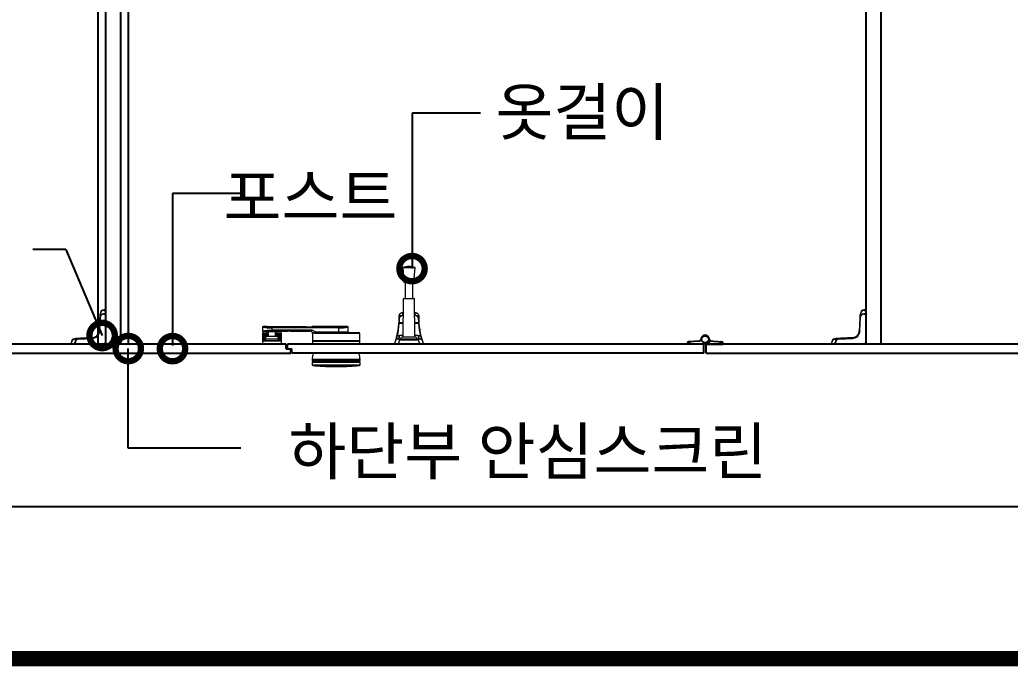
# Model space of a CAD drawing. Extents: x -255 to 8105, y -176 to 5714.
# Drawn here: x 3160 to 3811, y 2764 to 3189 of the extents above; entities that cross this region are included whole.
import ezdxf
from ezdxf.enums import TextEntityAlignment as Align

# ---------------------------------------------------------------- set-up
doc = ezdxf.new("R2010")
doc.units = 0
doc.header["$LTSCALE"] = 30
doc.layers.get('0').update_dxf_attribs({"linetype": 'CONTINUOUS'})
for name, color, linetype in [('0_toilet', 6, 'CONTINUOUS'), ('경첩', 4, 'CONTINUOUS'), ('문자', 3, 'CONTINUOUS'), ('부자재', 4, 'CONTINUOUS'), ('옷걸이', 4, 'CONTINUOUS'), ('잠금쇠(회전형)', 4, 'CONTINUOUS'), ('치수', 1, 'CONTINUOUS'), ('해치', 8, 'CONTINUOUS')]:
    doc.layers.add(name, color=color, linetype=linetype)
doc.styles.add('돋움', font='malgun.ttf')

# ---------------------------------------------------------------- blocks, each defined once
blk = doc.blocks.new('_DOTSMALL')
at = {"color": 0, "linetype": 'ByBlock', "const_width": 0.5}
blk.add_lwpolyline([(-0.0625, 0, 1), (0.0625, 0, 1)], format="xyb", close=True, dxfattribs=at)
blk = doc.blocks.new('A$C63EC304E')
at = {"layer": '치수', "color": 1, "xscale": 2.5, "yscale": 2.5, "zscale": 2.5, "rotation": 234.3098741996962}
blk.add_blockref('_DOTSMALL', (0.312, 0.312), dxfattribs=at)
blk = doc.blocks.new('A$C2BC9653E')
at = {"layer": '치수', "xscale": 0.3333333333333333, "yscale": 0.3333333333333333, "zscale": 0.3333333333333333}
blk.add_blockref('A$C63EC304E', (0, 0), dxfattribs=at)
blk = doc.blocks.new('A$C7FC71301')
at = {"layer": '치수', "rotation": 180}
blk.add_blockref('A$C2BC9653E', (0.208, 0.208), dxfattribs=at)
blk = doc.blocks.new('A$C4A20372B')
at = {"layer": '치수'}
blk.add_blockref('A$C7FC71301', (0, 0), dxfattribs=at)
blk = doc.blocks.new('A$C566469F5')
at = {"layer": '치수'}
blk.add_blockref('A$C4A20372B', (0, 0), dxfattribs=at)
blk = doc.blocks.new('A$C7E317CD4')
at = {"layer": '해치', "xscale": 2, "yscale": 2, "zscale": 2}
blk.add_blockref('A$C566469F5', (0, 0), dxfattribs=at)
blk = doc.blocks.new('A$C601D7F27')
at = {"layer": '치수'}
blk.add_blockref('A$C7E317CD4', (0, 0), dxfattribs=at)
blk = doc.blocks.new('A$C38802C08')
at = {"layer": '치수'}
blk.add_blockref('A$C601D7F27', (0, 0), dxfattribs=at)
blk = doc.blocks.new('UNI-02', base_point=(17634, 7239))
at = {"color": 2}
for p, q in [((20845.37, 10839.82), (20845.37, 10214.82)), ((20865.37, 10839.82), (20865.37, 10214.82))]:
    blk.add_line(p, q, dxfattribs=at)
at = {"color": 8}
blk.add_line((20119.29, 10108.01), (22081.88, 10108.01), dxfattribs=at)
at = {"color": 8, "const_width": 10}
blk.add_lwpolyline([(17682.57, 10008.01), (23467.12, 10008.01)], dxfattribs=at)
at = {"layer": '0_toilet'}
for p, q in [((20850.37, 10939.82), (20850.37, 10214.82)), ((20860.37, 10939.82), (20860.37, 10214.82)), ((21350.32, 10939.82), (21350.32, 10214.82)), ((21360.42, 10214.81), (21360.42, 10939.81)), ((20969.29, 10214.82), (20745.37, 10214.82)), ((20969.29, 10211.82), (20969.29, 10214.82)), ((20969.29, 10211.82), (20973.04, 10211.82)), ((21243.87, 10214.82), (20970.04, 10214.82)), ((20970.04, 10211.82), (20970.04, 10214.82)), ((20972.29, 10208.82), (20972.29, 10211.82)), ((20973.04, 10208.82), (20973.04, 10211.82)), ((21243.87, 10208.82), (21243.87, 10214.82)), ((21474.34, 10214.82), (21245.37, 10214.82)), ((21245.37, 10208.82), (21245.37, 10214.82)), ((20745.37, 10208.82), (20972.29, 10208.82)), ((21243.87, 10208.82), (20973.04, 10208.82)), ((21245.37, 10208.82), (21477.34, 10208.82))]:
    blk.add_line(p, q, dxfattribs=at)
at = {"layer": '경첩', "color": 4, "linetype": 'Continuous', "lineweight": 15}
for p, q in [((20846.76, 10232.58), (20846.34, 10223.6)), ((20846.58, 10233.99), (20846.45, 10231.28)), ((20846.45, 10231.28), (20846.69, 10231.05)), ((20846.58, 10233.99), (20846.82, 10233.75)), ((20846.59, 10223.59), (20847.01, 10232.57)), ((20846.69, 10234.58), (20846.85, 10234.42)), ((20846.88, 10235.08), (20846.76, 10232.58)), ((20847.06, 10233.62), (20847.13, 10235.07)), ((20849.11, 10234.82), (20849.11, 10234.57)), ((20850.37, 10234.82), (20849.11, 10234.82)), ((20849.11, 10234.57), (20850.37, 10234.57)), ((20849.12, 10234.82), (20849.12, 10234.92)), ((20849.12, 10234.92), (20850.37, 10234.92)), ((20849.23, 10237.07), (20849.23, 10237.32)), ((20850.37, 10237.32), (20849.23, 10237.32)), ((20849.23, 10237.07), (20850.37, 10237.07)), ((20850.37, 10237.07), (20850.37, 10237.32)), ((20850.37, 10234.92), (20850.37, 10237.07)), ((20850.37, 10234.57), (20850.37, 10234.82)), ((20850.37, 10234.57), (20850.37, 10216.32)), ((21346.71, 10232.58), (21346.29, 10223.6)), ((21346.53, 10233.99), (21346.4, 10231.28)), ((21346.4, 10231.28), (21346.64, 10231.05)), ((21346.53, 10233.99), (21346.77, 10233.75)), ((21346.54, 10223.59), (21346.96, 10232.57)), ((21346.64, 10234.58), (21346.8, 10234.42)), ((21346.83, 10235.08), (21346.71, 10232.58)), ((21347.01, 10233.62), (21347.08, 10235.07)), ((21349.06, 10234.82), (21349.06, 10234.57)), ((21350.32, 10234.82), (21349.06, 10234.82)), ((21349.06, 10234.57), (21350.32, 10234.57)), ((21349.07, 10234.82), (21349.07, 10234.92)), ((21349.07, 10234.92), (21350.32, 10234.92)), ((21349.18, 10237.07), (21349.18, 10237.32)), ((21350.32, 10237.32), (21349.18, 10237.32)), ((21349.18, 10237.07), (21350.32, 10237.07)), ((21350.32, 10237.07), (21350.32, 10237.32)), ((21350.32, 10234.92), (21350.32, 10237.07)), ((21350.32, 10234.57), (21350.32, 10234.82)), ((21350.32, 10234.57), (21350.32, 10216.32)), ((20846.14, 10224.7), (20846.13, 10224.36)), ((20846.15, 10224.8), (20846.14, 10224.7)), ((20846.14, 10224.7), (20846.38, 10224.46)), ((20846.19, 10225.72), (20846.15, 10224.8)), ((20846.15, 10224.8), (20846.39, 10224.56)), ((20846.19, 10225.72), (20846.43, 10225.48)), ((20846.22, 10226.38), (20846.2, 10225.96)), ((20846.2, 10225.96), (20846.44, 10225.72)), ((20846.36, 10229.26), (20846.22, 10226.39)), ((20846.22, 10226.39), (20846.46, 10226.15)), ((20846.22, 10226.38), (20846.46, 10226.14)), ((20846.36, 10229.26), (20846.6, 10229.02)), ((20846.41, 10230.27), (20846.37, 10229.6)), ((20846.37, 10229.6), (20846.61, 10229.36)), ((20846.41, 10230.27), (20846.64, 10230.03)), ((20846.42, 10230.61), (20846.66, 10230.37)), ((21346.09, 10224.7), (21346.08, 10224.36)), ((21346.1, 10224.8), (21346.09, 10224.7)), ((21346.09, 10224.7), (21346.33, 10224.46)), ((21346.14, 10225.72), (21346.1, 10224.8)), ((21346.1, 10224.8), (21346.34, 10224.56)), ((21346.14, 10225.72), (21346.38, 10225.48)), ((21346.17, 10226.38), (21346.15, 10225.96)), ((21346.15, 10225.96), (21346.39, 10225.72)), ((21346.31, 10229.26), (21346.17, 10226.39)), ((21346.17, 10226.39), (21346.41, 10226.15)), ((21346.17, 10226.38), (21346.41, 10226.14)), ((21346.31, 10229.26), (21346.55, 10229.02)), ((21346.36, 10230.27), (21346.32, 10229.6)), ((21346.32, 10229.6), (21346.56, 10229.36)), ((21346.36, 10230.27), (21346.59, 10230.03)), ((21346.37, 10230.61), (21346.61, 10230.37)), ((20832.61, 10218.42), (20830.11, 10218.3)), ((20830.12, 10218.05), (20831.57, 10218.12)), ((20830.6, 10218.5), (20830.69, 10218.58)), ((20830.6, 10218.5), (20830.76, 10218.34)), ((20833.9, 10218.73), (20830.69, 10218.58)), ((20841.58, 10218.85), (20832.61, 10218.42)), ((20832.62, 10218.17), (20841.59, 10218.6)), ((20833.9, 10218.73), (20834.14, 10218.49)), ((20834.58, 10218.77), (20834.82, 10218.53)), ((20834.91, 10218.78), (20835.15, 10218.54)), ((20838.29, 10218.94), (20835.59, 10218.81)), ((20835.59, 10218.81), (20835.83, 10218.57)), ((20838.29, 10218.94), (20838.53, 10218.7)), ((20838.97, 10218.97), (20839.21, 10218.73)), ((20839.3, 10218.99), (20839.54, 10218.75)), ((20841.33, 10219.08), (20839.98, 10219.02)), ((20839.98, 10219.02), (20840.22, 10218.78)), ((20841.57, 10219.09), (20841.33, 10219.08)), ((20841.33, 10219.08), (20841.57, 10218.84)), ((20842.58, 10219.25), (20842.78, 10219.05)), ((20843.11, 10219.43), (20843.3, 10219.24)), ((20843.35, 10219.53), (20843.54, 10219.35)), ((20843.81, 10219.78), (20844, 10219.6)), ((20844.03, 10219.92), (20844.21, 10219.74)), ((20845.12, 10220.95), (20845.3, 10220.77)), ((20845.27, 10221.16), (20845.45, 10220.98)), ((20845.53, 10221.6), (20845.72, 10221.41)), ((20845.65, 10221.83), (20845.84, 10221.64)), ((20845.82, 10222.23), (20846.01, 10222.04)), ((20845.97, 10222.76), (20846.18, 10222.55)), ((20846.17, 10222.55), (20845.97, 10222.75)), ((20846.04, 10223.13), (20846.26, 10222.91)), ((20846.07, 10223.35), (20846.3, 10223.13)), ((20846.12, 10224.26), (20846.09, 10223.62)), ((20846.13, 10224.36), (20846.12, 10224.26)), ((20846.12, 10224.26), (20846.36, 10224.02)), ((20846.13, 10224.36), (20846.37, 10224.12)), ((21332.56, 10218.42), (21330.06, 10218.3)), ((21330.07, 10218.05), (21331.52, 10218.12)), ((21330.55, 10218.5), (21330.64, 10218.58)), ((21330.55, 10218.5), (21330.71, 10218.34)), ((21333.85, 10218.73), (21330.64, 10218.58)), ((21341.53, 10218.85), (21332.56, 10218.42)), ((21332.57, 10218.17), (21341.54, 10218.6)), ((21333.85, 10218.73), (21334.09, 10218.49)), ((21334.53, 10218.77), (21334.77, 10218.53)), ((21334.86, 10218.78), (21335.1, 10218.54)), ((21338.24, 10218.94), (21335.54, 10218.81)), ((21335.54, 10218.81), (21335.78, 10218.57)), ((21338.24, 10218.94), (21338.48, 10218.7)), ((21338.92, 10218.97), (21339.16, 10218.73)), ((21339.25, 10218.99), (21339.49, 10218.75)), ((21341.28, 10219.08), (21339.93, 10219.02)), ((21339.93, 10219.02), (21340.17, 10218.78)), ((21341.52, 10219.09), (21341.28, 10219.08)), ((21341.28, 10219.08), (21341.52, 10218.84)), ((21342.53, 10219.25), (21342.73, 10219.05)), ((21343.06, 10219.43), (21343.25, 10219.24)), ((21343.3, 10219.53), (21343.49, 10219.35)), ((21343.76, 10219.78), (21343.95, 10219.6)), ((21343.98, 10219.92), (21344.16, 10219.74)), ((21345.07, 10220.95), (21345.25, 10220.77)), ((21345.22, 10221.16), (21345.4, 10220.98)), ((21345.48, 10221.6), (21345.67, 10221.41)), ((21345.6, 10221.83), (21345.79, 10221.64)), ((21345.77, 10222.23), (21345.96, 10222.04)), ((21345.92, 10222.76), (21346.13, 10222.55)), ((21346.12, 10222.55), (21345.92, 10222.75)), ((21345.99, 10223.13), (21346.21, 10222.91)), ((21346.02, 10223.35), (21346.25, 10223.13)), ((21346.07, 10224.26), (21346.04, 10223.62)), ((21346.08, 10224.36), (21346.07, 10224.26)), ((21346.07, 10224.26), (21346.31, 10224.02)), ((21346.08, 10224.36), (21346.32, 10224.12)), ((20828.12, 10215.96), (20827.87, 10215.96)), ((20827.87, 10215.96), (20827.87, 10214.82)), ((20827.87, 10214.82), (20828.12, 10214.82)), ((20828.12, 10214.82), (20828.12, 10215.96)), ((20828.12, 10214.82), (20830.27, 10214.82)), ((20830.27, 10214.82), (20830.27, 10216.07)), ((20830.27, 10216.07), (20830.37, 10216.07)), ((20830.37, 10216.07), (20830.62, 10216.07)), ((20830.37, 10216.07), (20830.37, 10214.82)), ((20830.37, 10214.82), (20830.62, 10214.82)), ((20830.62, 10214.82), (20830.62, 10216.07)), ((20848.87, 10214.82), (20830.62, 10214.82)), ((21328.07, 10215.96), (21327.82, 10215.96)), ((21327.82, 10215.96), (21327.82, 10214.82)), ((21327.82, 10214.82), (21328.07, 10214.82)), ((21328.07, 10214.82), (21328.07, 10215.96)), ((21328.07, 10214.82), (21330.22, 10214.82)), ((21330.22, 10214.82), (21330.22, 10216.07)), ((21330.22, 10216.07), (21330.32, 10216.07)), ((21330.32, 10216.07), (21330.57, 10216.07)), ((21330.32, 10216.07), (21330.32, 10214.82)), ((21330.32, 10214.82), (21330.57, 10214.82)), ((21330.57, 10214.82), (21330.57, 10216.07)), ((21348.82, 10214.82), (21330.57, 10214.82))]:
    blk.add_line(p, q, dxfattribs=at)
at = {"layer": '경첩', "color": 4, "linetype": 'Continuous', "lineweight": 15, "flags": 128}
for points in [[(20846.45, 10231.28), (20846.45, 10231.15), (20846.44, 10231.03), (20846.44, 10230.91), (20846.43, 10230.81), (20846.43, 10230.72), (20846.42, 10230.66), (20846.42, 10230.62), (20846.42, 10230.61)], [(20846.6, 10234.5), (20846.6, 10234.39), (20846.59, 10234.27), (20846.59, 10234.13), (20846.58, 10233.99)], [(20846.6, 10234.5), (20846.62, 10234.52), (20846.64, 10234.53), (20846.66, 10234.55), (20846.67, 10234.56), (20846.68, 10234.57), (20846.68, 10234.58), (20846.69, 10234.58), (20846.69, 10234.58)], [(20846.76, 10232.58), (20846.77, 10232.58), (20846.78, 10232.58), (20846.81, 10232.58), (20846.84, 10232.57), (20846.87, 10232.57), (20846.92, 10232.57), (20846.96, 10232.57), (20847.01, 10232.57)], [(20847.13, 10235.07), (20847.08, 10235.07), (20847.04, 10235.07), (20846.99, 10235.07), (20846.95, 10235.07), (20846.92, 10235.08), (20846.9, 10235.08), (20846.89, 10235.08), (20846.88, 10235.08)], [(21346.4, 10231.28), (21346.4, 10231.15), (21346.39, 10231.03), (21346.39, 10230.91), (21346.38, 10230.81), (21346.38, 10230.72), (21346.37, 10230.66), (21346.37, 10230.62), (21346.37, 10230.61)], [(21346.55, 10234.5), (21346.55, 10234.39), (21346.54, 10234.27), (21346.54, 10234.13), (21346.53, 10233.99)], [(21346.55, 10234.5), (21346.57, 10234.52), (21346.59, 10234.53), (21346.61, 10234.55), (21346.62, 10234.56), (21346.63, 10234.57), (21346.63, 10234.58), (21346.64, 10234.58), (21346.64, 10234.58)], [(21346.71, 10232.58), (21346.72, 10232.58), (21346.73, 10232.58), (21346.76, 10232.58), (21346.79, 10232.57), (21346.82, 10232.57), (21346.87, 10232.57), (21346.91, 10232.57), (21346.96, 10232.57)], [(21347.08, 10235.07), (21347.03, 10235.07), (21346.99, 10235.07), (21346.94, 10235.07), (21346.9, 10235.07), (21346.87, 10235.08), (21346.85, 10235.08), (21346.84, 10235.08), (21346.83, 10235.08)], [(20846.2, 10225.96), (20846.2, 10225.88), (20846.19, 10225.8), (20846.19, 10225.72)], [(20846.22, 10226.39), (20846.22, 10226.39), (20846.22, 10226.38)], [(21346.15, 10225.96), (21346.15, 10225.88), (21346.14, 10225.8), (21346.14, 10225.72)], [(21346.17, 10226.39), (21346.17, 10226.39), (21346.17, 10226.38)], [(20830.12, 10218.05), (20830.12, 10218.1), (20830.12, 10218.15), (20830.11, 10218.19), (20830.11, 10218.23), (20830.11, 10218.26), (20830.11, 10218.29), (20830.11, 10218.3), (20830.11, 10218.3)], [(20832.61, 10218.42), (20832.61, 10218.42), (20832.61, 10218.4), (20832.61, 10218.38), (20832.61, 10218.35), (20832.61, 10218.31), (20832.62, 10218.27), (20832.62, 10218.22), (20832.62, 10218.17)], [(20834.58, 10218.77), (20834.56, 10218.76), (20834.53, 10218.76), (20834.46, 10218.76), (20834.38, 10218.76), (20834.28, 10218.75), (20834.16, 10218.75), (20834.03, 10218.74), (20833.9, 10218.73)], [(20835.59, 10218.81), (20835.47, 10218.81), (20835.36, 10218.8), (20835.25, 10218.8), (20835.16, 10218.79), (20835.07, 10218.79), (20835.01, 10218.79), (20834.96, 10218.78), (20834.92, 10218.78), (20834.91, 10218.78)], [(20838.97, 10218.97), (20838.95, 10218.97), (20838.91, 10218.97), (20838.85, 10218.97), (20838.77, 10218.96), (20838.67, 10218.96), (20838.55, 10218.95), (20838.42, 10218.95), (20838.29, 10218.94)], [(20839.98, 10219.02), (20839.85, 10219.01), (20839.72, 10219.01), (20839.6, 10219), (20839.5, 10219), (20839.42, 10218.99), (20839.36, 10218.99), (20839.32, 10218.99), (20839.3, 10218.99)], [(20841.58, 10218.85), (20841.58, 10218.84), (20841.58, 10218.83), (20841.58, 10218.8), (20841.59, 10218.77), (20841.59, 10218.73), (20841.59, 10218.69), (20841.59, 10218.64), (20841.59, 10218.6)], [(20845.97, 10222.76), (20845.97, 10222.76), (20845.97, 10222.76)], [(20846.07, 10223.35), (20846.05, 10223.19), (20846.04, 10223.13)], [(20846.34, 10223.6), (20846.35, 10223.6), (20846.36, 10223.6), (20846.38, 10223.6), (20846.41, 10223.6), (20846.45, 10223.6), (20846.5, 10223.6), (20846.54, 10223.59), (20846.59, 10223.59)], [(21330.07, 10218.05), (21330.07, 10218.1), (21330.07, 10218.15), (21330.06, 10218.19), (21330.06, 10218.23), (21330.06, 10218.26), (21330.06, 10218.29), (21330.06, 10218.3), (21330.06, 10218.3)], [(21332.56, 10218.42), (21332.56, 10218.42), (21332.56, 10218.4), (21332.56, 10218.38), (21332.56, 10218.35), (21332.56, 10218.31), (21332.57, 10218.27), (21332.57, 10218.22), (21332.57, 10218.17)], [(21334.53, 10218.77), (21334.51, 10218.76), (21334.48, 10218.76), (21334.41, 10218.76), (21334.33, 10218.76), (21334.23, 10218.75), (21334.11, 10218.75), (21333.98, 10218.74), (21333.85, 10218.73)], [(21335.54, 10218.81), (21335.42, 10218.81), (21335.31, 10218.8), (21335.2, 10218.8), (21335.11, 10218.79), (21335.02, 10218.79), (21334.96, 10218.79), (21334.91, 10218.78), (21334.87, 10218.78), (21334.86, 10218.78)], [(21338.92, 10218.97), (21338.9, 10218.97), (21338.86, 10218.97), (21338.8, 10218.97), (21338.72, 10218.96), (21338.62, 10218.96), (21338.5, 10218.95), (21338.37, 10218.95), (21338.24, 10218.94)], [(21339.93, 10219.02), (21339.8, 10219.01), (21339.67, 10219.01), (21339.55, 10219), (21339.45, 10219), (21339.37, 10218.99), (21339.31, 10218.99), (21339.27, 10218.99), (21339.25, 10218.99)], [(21341.53, 10218.85), (21341.53, 10218.84), (21341.53, 10218.83), (21341.53, 10218.8), (21341.54, 10218.77), (21341.54, 10218.73), (21341.54, 10218.69), (21341.54, 10218.64), (21341.54, 10218.6)], [(21345.92, 10222.76), (21345.92, 10222.76), (21345.92, 10222.76)], [(21346.02, 10223.35), (21346, 10223.19), (21345.99, 10223.13)], [(21346.29, 10223.6), (21346.3, 10223.6), (21346.31, 10223.6), (21346.33, 10223.6), (21346.36, 10223.6), (21346.4, 10223.6), (21346.45, 10223.6), (21346.49, 10223.59), (21346.54, 10223.59)]]:
    blk.add_lwpolyline(points, dxfattribs=at)
at = {"layer": '경첩', "color": 4, "linetype": 'Continuous', "lineweight": 15}
for centre, radius, start, end in [((20849.11, 10232.47), 2.35, 90, 177.30166), ((20849.23, 10234.97), 2.35, 90, 177.30166), ((20849.11, 10232.47), 2.1, 90, 177.30166), ((20849.23, 10234.97), 2.1, 90, 177.30166), ((21349.06, 10232.47), 2.35, 90, 177.30166), ((21349.18, 10234.97), 2.35, 90, 177.30166), ((21349.06, 10232.47), 2.1, 90, 177.30166), ((21349.18, 10234.97), 2.1, 90, 177.30166), ((20830.22, 10215.96), 2.35, 92.69834, 180), ((20830.22, 10215.96), 2.1, 92.69834, 180), ((20832.72, 10216.07), 2.35, 92.69834, 180), ((20832.72, 10216.07), 2.1, 92.69834, 180), ((20841.35, 10223.84), 4.75, 272.69834, 285), ((20841.35, 10223.84), 5, 272.69834, 357.30166), ((20841.35, 10223.84), 5.25, 272.69834, 357.30166), ((20841.35, 10223.84), 4.75, 284.99982, 291.75061), ((20841.35, 10223.84), 4.75, 294.99481, 301.29977), ((20841.35, 10223.84), 4.75, 301.29911, 304.38581), ((20841.35, 10223.84), 4.75, 304.38489, 322.56084), ((20841.35, 10223.84), 4.75, 322.56123, 325.61449), ((20841.35, 10223.84), 4.75, 325.61511, 331.82645), ((20841.35, 10223.84), 4.75, 335.00519, 340.23398), ((20841.35, 10223.84), 4.75, 340.23398, 346.75686), ((20841.35, 10223.84), 4.75, 346.83767, 351.3944), ((20841.35, 10223.84), 4.75, 354.09118, 357.30166), ((21330.17, 10215.96), 2.35, 92.69834, 180), ((21330.17, 10215.96), 2.1, 92.69834, 180), ((21332.67, 10216.07), 2.35, 92.69834, 180), ((21332.67, 10216.07), 2.1, 92.69834, 180), ((21341.3, 10223.84), 4.75, 272.69834, 285), ((21341.3, 10223.84), 5, 272.69834, 357.30166), ((21341.3, 10223.84), 5.25, 272.69834, 357.30166), ((21341.3, 10223.84), 4.75, 284.99982, 291.75061), ((21341.3, 10223.84), 4.75, 294.99481, 301.29977), ((21341.3, 10223.84), 4.75, 301.29911, 304.38581), ((21341.3, 10223.84), 4.75, 304.38489, 322.56084), ((21341.3, 10223.84), 4.75, 322.56123, 325.61449), ((21341.3, 10223.84), 4.75, 325.61511, 331.82645), ((21341.3, 10223.84), 4.75, 335.00519, 340.23398), ((21341.3, 10223.84), 4.75, 340.23398, 346.75686), ((21341.3, 10223.84), 4.75, 346.83767, 351.3944), ((21341.3, 10223.84), 4.75, 354.09118, 357.30166), ((20848.87, 10216.32), 1.5, 270, 0), ((21348.82, 10216.32), 1.5, 270, 0)]:
    blk.add_arc(centre, radius, start, end, dxfattribs=at)
at = {"layer": '부자재'}
for p, q in [((21233.18, 10215.74), (21233.18, 10214.82)), ((21243.83, 10214.82), (21233.18, 10214.82)), ((21240.92, 10216.9), (21233.72, 10216.4)), ((21234.43, 10215.91), (21234.43, 10214.82)), ((21244.64, 10215.37), (21244.64, 10214.57)), ((21244.89, 10214.57), (21244.64, 10214.57)), ((21244.89, 10215.37), (21244.89, 10214.57)), ((21245.36, 10214.86), (21245.36, 10214.82)), ((21245.36, 10214.82), (21256.35, 10214.82)), ((21247.63, 10216.98), (21255.79, 10216.4)), ((21255.1, 10215.91), (21255.1, 10214.82)), ((21256.35, 10215.74), (21256.35, 10214.82))]:
    blk.add_line(p, q, dxfattribs=at)
at = {"layer": '부자재', "color": 1}
blk.add_circle((21244.76, 10218.02), 2.34, dxfattribs=at)
at = {"layer": '부자재'}
for centre, radius, start, end in [((21240.86, 10218.19), 1.29, 272.92313, 352.47243), ((21244.76, 10218.02), 2.62, 270, 180), ((21248.67, 10218.19), 1.29, 187.52757, 267.07687), ((21233.88, 10215.72), 0.7, 101.7765, 181.67124), ((21235.28, 10215.67), 0.884, 113.40773, 164.5497), ((21245.12, 10213.79), 1.65, 102.52675, 141.54753), ((21244.41, 10213.79), 1.65, 43.10029, 77.47325), ((21244.86, 10217.68), 2.86, 280.08401, 345.97919), ((21254.25, 10215.67), 0.884, 15.4503, 67.30044), ((21255.65, 10215.72), 0.7, 358.32876, 78.2235)]:
    blk.add_arc(centre, radius, start, end, dxfattribs=at)
at = {"layer": '옷걸이', "lineweight": 15}
for p, q in [((21045.93, 10265.17), (21046.68, 10255.67)), ((21045.93, 10265.17), (21053.93, 10265.17)), ((21053.18, 10255.67), (21053.93, 10265.17)), ((21046.68, 10255.67), (21053.18, 10255.67)), ((21047.43, 10255.67), (21047.43, 10244.82)), ((21052.43, 10244.82), (21052.43, 10255.67)), ((21046.18, 10244.57), (21045.96, 10219.32)), ((21053.68, 10244.57), (21046.18, 10244.57)), ((21046.43, 10244.82), (21049.93, 10244.82)), ((21049.93, 10244.82), (21053.43, 10244.82)), ((21053.9, 10219.32), (21053.68, 10244.57)), ((21046.1, 10235.45), (21046, 10235.45)), ((21046, 10235.45), (21046, 10235.36)), ((21046.1, 10235.36), (21046, 10235.36)), ((21046.01, 10233.83), (21046.01, 10233.48)), ((21046.01, 10233.83), (21046.09, 10233.83)), ((21046.09, 10233.48), (21046.01, 10233.48)), ((21053.86, 10235.45), (21053.76, 10235.45)), ((21053.86, 10235.36), (21053.76, 10235.36)), ((21053.77, 10233.83), (21053.85, 10233.83)), ((21053.85, 10233.48), (21053.78, 10233.48)), ((21053.85, 10233.83), (21053.85, 10233.48)), ((21053.86, 10235.45), (21053.86, 10235.36)), ((21046.04, 10228.35), (21043.59, 10228.35)), ((21043.66, 10229.12), (21046.05, 10229.12)), ((21053.82, 10229.12), (21056.2, 10229.12)), ((21056.27, 10228.35), (21053.82, 10228.35)), ((21042.26, 10218.18), (21042.15, 10218.15)), ((21042.23, 10218.08), (21042.23, 10218.07)), ((21057.64, 10218.08), (21042.23, 10218.08)), ((21043.67, 10220.22), (21042.24, 10220.22)), ((21043.67, 10220.21), (21042.24, 10220.21)), ((21043.61, 10219.67), (21043.68, 10220.25)), ((21043.64, 10217.36), (21043.64, 10218.05)), ((21043.64, 10218.05), (21056.22, 10218.05)), ((21054.71, 10219.32), (21045.16, 10219.32)), ((21056.19, 10220.25), (21056.25, 10219.68)), ((21057.62, 10220.22), (21056.19, 10220.22)), ((21057.62, 10220.21), (21056.19, 10220.21)), ((21056.22, 10217.36), (21056.22, 10218.05)), ((21057.7, 10218.15), (21057.6, 10218.18)), ((21057.64, 10218.07), (21057.64, 10218.08)), ((21057.75, 10218.15), (21057.66, 10218.17)), ((21040.43, 10214.82), (21041.28, 10217.39)), ((21042.81, 10214.82), (21040.43, 10214.82)), ((21041.28, 10217.39), (21041.28, 10217.39)), ((21041.28, 10217.39), (21041.28, 10217.39)), ((21043.64, 10217.36), (21042.81, 10214.82)), ((21057.06, 10214.82), (21042.81, 10214.82)), ((21056.22, 10217.36), (21043.64, 10217.36)), ((21057.06, 10214.82), (21056.22, 10217.36)), ((21059.43, 10214.82), (21057.06, 10214.82)), ((21058.58, 10217.39), (21058.59, 10217.39)), ((21058.59, 10217.39), (21059.43, 10214.82)), ((21058.59, 10217.39), (21058.59, 10217.39))]:
    blk.add_line(p, q, dxfattribs=at)
at = {"layer": '옷걸이', "lineweight": 15, "flags": 128}
for points in [[(21046, 10235.36), (21045.58, 10235.34), (21045.17, 10235.27), (21044.79, 10235.16), (21044.44, 10235.01), (21044.13, 10234.82), (21043.88, 10234.6), (21043.69, 10234.36), (21043.56, 10234.1), (21043.5, 10233.78), (21043.5, 10233.73)], [(21046, 10235.45), (21045.95, 10235.45), (21045.62, 10235.43), (21045.29, 10235.38), (21044.97, 10235.3), (21044.68, 10235.2), (21044.4, 10235.06), (21044.16, 10234.9), (21043.94, 10234.72), (21043.77, 10234.52), (21043.63, 10234.3), (21043.55, 10234.07), (21043.51, 10233.84), (21043.51, 10233.8)], [(21043.51, 10232.23), (21043.55, 10232.5), (21043.66, 10232.76), (21043.83, 10233.01), (21044.07, 10233.23), (21044.36, 10233.43), (21044.7, 10233.59), (21045.07, 10233.71), (21045.48, 10233.79), (21046.01, 10233.83)], [(21046.01, 10233.48), (21045.53, 10233.44), (21045.17, 10233.37), (21044.83, 10233.26), (21044.52, 10233.11), (21044.26, 10232.94), (21044.05, 10232.74), (21043.89, 10232.52), (21043.8, 10232.28), (21043.76, 10232.04)], [(21053.85, 10233.83), (21054.27, 10233.81), (21054.68, 10233.74), (21055.06, 10233.63), (21055.41, 10233.48), (21055.72, 10233.29), (21055.97, 10233.07), (21056.16, 10232.83), (21056.29, 10232.58), (21056.35, 10232.23)], [(21056.1, 10232.04), (21056.04, 10232.35), (21055.93, 10232.58), (21055.76, 10232.8), (21055.53, 10232.99), (21055.26, 10233.16), (21054.94, 10233.3), (21054.59, 10233.4), (21054.23, 10233.46), (21053.85, 10233.48)], [(21056.36, 10233.73), (21056.36, 10233.75), (21056.34, 10233.98), (21056.28, 10234.2), (21056.17, 10234.41), (21056.02, 10234.61), (21055.83, 10234.8), (21055.61, 10234.97), (21055.36, 10235.12), (21055.07, 10235.24), (21054.77, 10235.34), (21054.45, 10235.4), (21054.12, 10235.44), (21053.86, 10235.45)], [(21056.36, 10233.73), (21056.33, 10234), (21056.23, 10234.26), (21056.06, 10234.51), (21055.83, 10234.74), (21055.55, 10234.94), (21055.22, 10235.1), (21054.84, 10235.23), (21054.44, 10235.32), (21053.95, 10235.36), (21053.86, 10235.36)], [(21043.35, 10228.37), (21043.35, 10228.37), (21043.36, 10228.37), (21043.39, 10228.37), (21043.42, 10228.36), (21043.46, 10228.36), (21043.5, 10228.36), (21043.55, 10228.35), (21043.59, 10228.35)], [(21056.52, 10228.37), (21056.51, 10228.37), (21056.5, 10228.37), (21056.48, 10228.37), (21056.44, 10228.36), (21056.41, 10228.36), (21056.36, 10228.36), (21056.32, 10228.35), (21056.27, 10228.35)], [(21042, 10220.02), (21042, 10220.03), (21042, 10220.02)], [(21042.2, 10218.17), (21042.14, 10218.16), (21042.1, 10218.15)], [(21042.2, 10218.18), (21042.21, 10218.18), (21042.26, 10218.18)], [(21042.26, 10218.18), (21042.24, 10218.1), (21042.23, 10218.08)], [(21042.24, 10220.21), (21042.24, 10220.22), (21042.24, 10220.21)], [(21044.44, 10218.11), (21044.02, 10218.13), (21043.78, 10218.15), (21043.7, 10218.18), (21043.8, 10218.22), (21044.08, 10218.26), (21044.19, 10218.27)], [(21045.97, 10220.6), (21045.37, 10220.58), (21044.1, 10220.53)], [(21055.76, 10220.53), (21054.18, 10220.6), (21053.89, 10220.6)], [(21055.68, 10218.27), (21055.95, 10218.24), (21056.14, 10218.2), (21056.14, 10218.17), (21055.97, 10218.14), (21055.64, 10218.12), (21055.18, 10218.1)], [(21057.64, 10218.08), (21057.63, 10218.1), (21057.6, 10218.18)], [(21057.66, 10218.18), (21057.65, 10218.18), (21057.6, 10218.18)]]:
    blk.add_lwpolyline(points, dxfattribs=at)
at = {"layer": '옷걸이', "lineweight": 15}
for centre, radius, start, end in [((21049.93, 10254.87), 11.04, 68.76069, 111.23931), ((21046.43, 10244.57), 0.25, 90, 179.5), ((21053.43, 10244.57), 0.25, 0.5, 90), ((20990.75, 10232.59), 52.77, 356.45107, 359.60958), ((20990.75, 10232.59), 52.77, 359.60958, 1.23689), ((21043.74, 10232.26), 0.227, 188.20874, 276.39203), ((20990.75, 10232.4), 53.02, 356.45107, 359.60958), ((20990.75, 10234.2), 55.27, 359.61891, 1.20733), ((21109.12, 10234.2), 55.27, 178.79267, 180.38109), ((21056.12, 10232.26), 0.227, 263.60797, 351.79126), ((21109.12, 10232.4), 53.02, 180.39042, 183.54893), ((21109.12, 10232.59), 52.77, 178.76311, 180.39042), ((21109.12, 10232.59), 52.77, 180.39042, 183.54893), ((20990.75, 10232.59), 52.77, 346.23171, 355.4136), ((20990.75, 10232.59), 53.02, 346.50971, 355.4136), ((20990.75, 10232.59), 52.77, 355.41362, 356.45105), ((21043.64, 10229.35), 0.23, 185.45744, 275.18876), ((21009.69, 10231.75), 34.07, 354.27357, 355.56682), ((21056.22, 10229.35), 0.23, 264.81124, 354.54256), ((21090.18, 10231.75), 34.08, 184.43326, 185.72635), ((21109.12, 10232.59), 53.02, 184.5864, 193.49029), ((21109.11, 10232.59), 52.76, 183.54888, 184.58645), ((21109.12, 10232.59), 52.77, 184.5864, 193.76829), ((20992, 10232.25), 51.47, 343.23764, 346.25768), ((21042.38, 10217.01), 1.17, 101.39698, 160.6752), ((21042.23, 10217.07), 1, 89.99372, 161.80813), ((20992.39, 10232.42), 51.33, 343.52264, 346.23766), ((21042.24, 10219.97), 0.25, 90.27283, 166.23947), ((21042.24, 10219.96), 0.247, 89.25852, 165.91582), ((21041.82, 10219.95), 1.81, 282.06066, 352.51429), ((21041.69, 10220.35), 2.24, 284.82654, 3.59318), ((21043.93, 10220.24), 0.248, 89.5881, 179.72305), ((21044.03, 10220.16), 0.376, 79.93932, 150.54556), ((21044.08, 10220.22), 0.307, 84.77864, 118.98165), ((21043.76, 10219.64), 1.43, 284.10574, 346.92454), ((21050.06, 10619.2), 401.13, 269.19679, 270.73159), ((21056.11, 10219.65), 1.44, 193.11861, 255.96551), ((21055.8, 10220.26), 0.271, 58.63439, 97.60531), ((21055.82, 10220.14), 0.4, 32.00917, 97.80826), ((21058.17, 10220.35), 2.24, 176.39085, 255.18943), ((21055.94, 10220.24), 0.248, 0.27695, 90.4119), ((21058.04, 10219.94), 1.8, 186.78644, 258.2605), ((21057.62, 10219.97), 0.25, 13.76166, 89.45314), ((21057.63, 10219.96), 0.247, 14.08418, 90.74148), ((21107.31, 10232.37), 51.15, 193.75841, 196.46904), ((21057.64, 10217.07), 1, 18.19187, 90.00628), ((21057.49, 10217.01), 1.16, 19.29372, 79.39421), ((21108.1, 10232.31), 51.71, 193.74931, 196.75644)]:
    blk.add_arc(centre, radius, start, end, dxfattribs=at)
at = {"layer": '잠금쇠(회전형)', "linetype": 'Continuous', "lineweight": 15}
for p, q in [((20953.54, 10225.92), (20953.54, 10223.42)), ((20955.89, 10226.42), (20954.04, 10226.42)), ((20982.29, 10226.22), (20959.79, 10226.22)), ((20982.29, 10226.22), (20959.79, 10226.22)), ((20959.79, 10226.22), (20959.79, 10226.22)), ((20959.79, 10225.98), (21003.79, 10225.98)), ((20959.79, 10225.49), (20959.79, 10225.98)), ((20959.79, 10225.49), (20959.79, 10223.92)), ((21003.79, 10225.49), (20959.79, 10225.49)), ((20982.29, 10226.22), (20982.29, 10226.22)), ((21009.54, 10226.42), (20986.2, 10226.42)), ((21003.79, 10225.98), (21003.79, 10225.49)), ((21003.79, 10222.92), (21003.79, 10225.49)), ((21010.04, 10222.92), (21010.04, 10225.92)), ((20953.54, 10223.42), (20956.81, 10223.42)), ((20953.54, 10221.82), (20953.54, 10214.82)), ((20953.95, 10221.82), (20953.54, 10221.82)), ((20953.95, 10216.82), (20953.95, 10221.82)), ((20953.95, 10221.82), (20954.41, 10221.82)), ((20954.04, 10222.32), (20954.41, 10222.32)), ((20954.41, 10221.82), (20954.41, 10222.32)), ((20954.41, 10222.32), (20956.29, 10222.32)), ((20954.41, 10221.82), (20954.41, 10217.28)), ((20956.29, 10221.82), (20954.41, 10221.82)), ((20954.54, 10221.32), (20956.29, 10221.32)), ((20954.54, 10217.31), (20954.54, 10221.32)), ((20955.04, 10220.82), (20954.54, 10221.32)), ((20955.04, 10220.82), (20955.04, 10217.32)), ((20956.29, 10220.82), (20955.04, 10220.82)), ((20955.54, 10219.82), (20955.54, 10218.32)), ((20962.69, 10219.82), (20955.54, 10219.82)), ((20955.54, 10218.32), (20962.69, 10218.32)), ((20955.79, 10220.07), (20962.52, 10220.07)), ((20962.52, 10218.07), (20955.79, 10218.07)), ((20956.29, 10221.82), (20956.29, 10222.32)), ((20956.29, 10222.32), (20957.29, 10222.32)), ((20956.29, 10221.32), (20956.29, 10221.82)), ((20956.79, 10221.82), (20956.29, 10221.82)), ((20956.29, 10221.32), (20956.29, 10220.82)), ((20956.29, 10221.32), (20956.79, 10221.32)), ((20957.29, 10220.82), (20956.29, 10220.82)), ((20956.79, 10221.82), (20956.79, 10221.32)), ((20957.29, 10221.82), (20956.79, 10221.82)), ((20956.79, 10221.32), (20957.29, 10221.32)), ((20956.81, 10223.42), (20956.81, 10223.42)), ((20957.29, 10222.92), (20957.29, 10220.07)), ((20986.25, 10223.92), (20959.79, 10223.92)), ((20962.29, 10220.07), (20962.29, 10222.92)), ((20962.29, 10222.32), (20963.29, 10222.32)), ((20962.79, 10221.82), (20962.29, 10221.82)), ((20962.29, 10221.32), (20962.79, 10221.32)), ((20963.29, 10220.82), (20962.29, 10220.82)), ((20962.52, 10220.07), (20963.79, 10220.07)), ((20963.79, 10218.07), (20962.52, 10218.07)), ((20964.04, 10219.82), (20962.69, 10219.82)), ((20962.69, 10218.32), (20964.04, 10218.32)), ((20962.79, 10223.42), (20970.06, 10223.42)), ((20963.29, 10221.82), (20962.79, 10221.82)), ((20962.79, 10221.32), (20962.79, 10221.82)), ((20962.79, 10221.32), (20963.29, 10221.32)), ((20963.29, 10222.32), (20963.29, 10221.82)), ((20963.29, 10222.32), (20965.18, 10222.32)), ((20965.18, 10221.82), (20963.29, 10221.82)), ((20963.29, 10221.82), (20963.29, 10221.32)), ((20963.29, 10221.32), (20965.04, 10221.32)), ((20963.29, 10221.32), (20963.29, 10220.82)), ((20964.54, 10220.82), (20963.29, 10220.82)), ((20964.04, 10218.32), (20964.04, 10219.82)), ((20965.04, 10221.32), (20964.54, 10220.82)), ((20964.54, 10217.32), (20964.54, 10220.82)), ((20965.04, 10221.32), (20965.04, 10217.31)), ((20965.18, 10222.32), (20965.18, 10221.82)), ((20965.18, 10222.32), (20965.54, 10222.32)), ((20965.18, 10217.28), (20965.18, 10221.82)), ((20965.18, 10221.82), (20965.64, 10221.82)), ((20965.64, 10221.82), (20965.64, 10216.82)), ((20966.04, 10221.82), (20965.64, 10221.82)), ((20966.04, 10214.82), (20966.04, 10221.82)), ((20972.04, 10223.42), (20984.98, 10223.42)), ((20984.98, 10223.42), (20984.98, 10223.42)), ((20986.54, 10221.84), (20986.54, 10216.92)), ((20987.87, 10222.42), (20987.85, 10222.61)), ((21017.54, 10221.92), (20987.99, 10221.92)), ((20988.65, 10222.42), (20988.65, 10222.92)), ((20988.65, 10222.92), (21003.79, 10222.92)), ((20988.65, 10222.42), (21017.04, 10222.42)), ((21003.79, 10222.42), (21003.79, 10222.92)), ((21003.79, 10222.92), (21010.04, 10222.92)), ((21017.54, 10216.92), (21017.54, 10221.92)), ((20953.54, 10214.82), (20966.04, 10214.82)), ((20965.64, 10216.82), (20953.95, 10216.82)), ((20954.41, 10217.28), (20954.54, 10217.31)), ((20954.54, 10217.31), (20954.63, 10217.32)), ((20954.63, 10217.32), (20964.96, 10217.32)), ((20964.96, 10217.32), (20965.04, 10217.31)), ((20965.04, 10217.31), (20965.18, 10217.28)), ((21017.54, 10216.92), (20986.54, 10216.92)), ((20986.54, 10216.82), (20986.54, 10215.07)), ((20986.54, 10216.82), (21017.54, 10216.82)), ((20986.54, 10215.07), (21017.54, 10215.07)), ((21017.29, 10214.82), (20986.79, 10214.82)), ((20994.29, 10216.92), (20994.29, 10216.82)), ((21009.79, 10216.82), (21009.79, 10216.92)), ((21014.44, 10216.82), (21014.44, 10216.92)), ((21016.53, 10216.82), (21016.53, 10216.92)), ((21016.54, 10216.82), (21016.54, 10216.92)), ((21017.54, 10215.07), (21017.54, 10216.82)), ((21017.08, 10208.72), (20987.01, 10208.72)), ((20987.15, 10208.82), (21002.04, 10208.82)), ((21002.04, 10208.82), (21016.94, 10208.82)), ((20986.29, 10204.82), (20986.29, 10203.82)), ((21017.79, 10204.82), (20986.29, 10204.82)), ((21017.79, 10203.82), (20986.29, 10203.82)), ((20986.29, 10202.82), (20986.29, 10201.27)), ((21017.79, 10202.82), (20986.29, 10202.82)), ((20986.29, 10201.27), (21002.04, 10201.27)), ((21002.04, 10200.77), (20986.75, 10200.77)), ((21017.29, 10203.32), (20986.79, 10203.32)), ((21017.29, 10203.32), (20986.79, 10203.32)), ((20989.91, 10200.5), (21002.04, 10200.5)), ((20989.92, 10200.5), (21014.17, 10200.5)), ((21013.88, 10200.48), (20990.21, 10200.48)), ((20996.38, 10200.32), (20996.46, 10200.32)), ((20996.46, 10200.32), (21007.63, 10200.32)), ((20999.34, 10200.23), (20999.34, 10200.32)), ((20999.87, 10200.06), (21004.22, 10200.06)), ((20999.87, 10200.06), (21004.22, 10200.06)), ((21000.23, 10200.32), (21000.23, 10200.21)), ((21000.23, 10200.21), (21003.86, 10200.21)), ((21003.8, 10200.09), (21000.29, 10200.09)), ((21002.04, 10201.27), (21017.79, 10201.27)), ((21017.34, 10200.77), (21002.04, 10200.77)), ((21002.04, 10200.5), (21014.18, 10200.5)), ((21003.86, 10200.21), (21003.86, 10200.32)), ((21004.75, 10200.32), (21004.75, 10200.23)), ((21007.63, 10200.32), (21007.79, 10200.32)), ((21017.79, 10203.82), (21017.79, 10204.82)), ((21017.79, 10201.27), (21017.79, 10202.82))]:
    blk.add_line(p, q, dxfattribs=at)
at = {"layer": '잠금쇠(회전형)', "linetype": 'Continuous', "lineweight": 15, "flags": 128}
for points in [[(20959.79, 10226.22), (20959.14, 10226.23), (20958.49, 10226.24), (20957.9, 10226.27), (20957.34, 10226.3), (20956.87, 10226.33), (20956.46, 10226.36), (20956.17, 10226.39), (20955.97, 10226.41), (20955.88, 10226.42), (20955.89, 10226.42)], [(20996.36, 10200.27), (20996.18, 10200.28), (20996.11, 10200.3), (20996.13, 10200.31), (20996.25, 10200.32), (20996.38, 10200.32)], [(21000.29, 10200.09), (21000.28, 10200.09), (21000.27, 10200.1), (21000.26, 10200.11), (21000.25, 10200.12), (21000.24, 10200.14), (21000.24, 10200.17), (21000.23, 10200.19), (21000.23, 10200.21)], [(21003.8, 10200.09), (21003.81, 10200.09), (21003.82, 10200.1), (21003.83, 10200.11), (21003.84, 10200.12), (21003.85, 10200.14), (21003.85, 10200.17), (21003.85, 10200.19), (21003.86, 10200.21)], [(21007.79, 10200.32), (21007.85, 10200.32), (21007.96, 10200.31), (21007.98, 10200.3), (21007.9, 10200.28), (21007.73, 10200.27)]]:
    blk.add_lwpolyline(points, dxfattribs=at)
at = {"layer": '잠금쇠(회전형)', "linetype": 'Continuous', "lineweight": 15}
for centre, radius, start, end in [((20954.04, 10225.92), 0.5, 90, 180), ((20959.83, 10271.88), 46.39, 262.20818, 269.95155), ((20959.83, 10264.84), 38.85, 261.42989, 269.94115), ((20982.28, 10265.84), 39.62, 270.01404, 275.67028), ((21003.76, 10264.77), 38.79, 270.0516, 278.57737), ((21003.76, 10271.81), 46.32, 270.0429, 277.79737), ((21009.54, 10225.92), 0.5, 0, 90), ((20959.84, 10183.99), 39.93, 90.07036, 99.07748), ((20954.04, 10221.82), 0.5, 90, 180), ((20954.43, 10221.83), 0.485, 91.96218, 181.83618), ((20955.79, 10219.82), 0.25, 90, 180), ((20955.79, 10218.32), 0.25, 180, 270), ((20956.29, 10221.82), 0.5, 0, 90), ((20956.29, 10221.32), 0.5, 270, 0), ((20959.79, 10183.17), 40.36, 85.73711, 94.23801), ((20956.79, 10222.92), 0.5, 0.43639, 88.04749), ((20959.79, 10195.33), 27.7, 84.8219, 95.14791), ((20962.79, 10222.92), 0.5, 89.96877, 179.9724), ((20963.29, 10221.82), 0.5, 90, 180), ((20963.29, 10221.32), 0.5, 180, 270), ((20963.79, 10219.82), 0.25, 0, 90), ((20963.79, 10218.32), 0.25, 270, 0), ((20965.16, 10221.83), 0.485, 358.16382, 88.03782), ((20965.54, 10221.82), 0.5, 0, 90), ((20971.04, 10184.11), 39.32, 88.54257, 91.43969), ((20977.54, 10244.44), 22.3, 289.48526, 292.98802), ((20984.98, 10221.85), 1.56, 359.59497, 89.95031), ((20986.33, 10222.38), 1.54, 8.60077, 92.9035), ((21008.48, 10174.19), 52.46, 113.13853, 114.70837), ((20988.64, 10221.74), 1.18, 89.48836, 132.25903), ((20989.56, 10222.56), 1.69, 184.58266, 202.32751), ((20988.57, 10221.83), 0.588, 82.63369, 171.85158), ((21010.54, 10222.92), 0.5, 180, 270), ((21017.04, 10221.92), 0.5, 0, 90), ((20954.7, 10216.51), 0.816, 110.82653, 158.26403), ((20964.89, 10216.51), 0.816, 21.73597, 69.17347), ((20986.79, 10215.07), 0.25, 180, 270), ((21017.29, 10215.07), 0.25, 270, 0), ((20997.34, 10204.82), 11.04, 159.29961, 180), ((20987.15, 10208.67), 0.15, 90, 159.29961), ((21016.94, 10208.67), 0.15, 20.70039, 90), ((21006.75, 10204.82), 11.04, 0, 20.70039), ((20986.29, 10203.32), 0.5, 0, 90), ((20986.29, 10203.32), 0.5, 270, 0), ((20986.79, 10201.27), 0.5, 180, 264.55841), ((21002.04, 10361.36), 161.31, 264.55841, 265.68596), ((20989.92, 10200.63), 0.125, 265.68596, 270), ((20990.22, 10200.61), 0.125, 235.46261, 265.79687), ((21002.04, 10361.51), 161.46, 265.79687, 269.22758), ((20996.33, 10198.53), 1.78, 88.63824, 96.02732), ((21002.32, 10280.97), 80.92, 265.77886, 267.82871), ((21002.4, 10280.99), 80.82, 266.53826, 267.82898), ((20999.23, 10200.22), 0.114, 281.53171, 6.60874), ((21000.29, 10230.82), 30.74, 268.0585, 270.00127), ((21000.23, 10222.78), 22.57, 267.73509, 270.00139), ((21003.8, 10230.54), 30.45, 269.98969, 271.95054), ((21003.86, 10222.57), 22.36, 269.98808, 272.27544), ((21002.04, 10361.51), 161.46, 270.77242, 274.20313), ((21001.69, 10280.99), 80.82, 272.17102, 273.46174), ((21004.86, 10200.22), 0.114, 173.39126, 258.46829), ((21001.77, 10280.97), 80.92, 272.17129, 274.22114), ((21007.74, 10200.35), 0.0882, 204.57309, 265.36208), ((21007.8, 10199.19), 1.13, 83.08581, 90.71909), ((21013.87, 10200.61), 0.125, 274.20313, 304.53739), ((21014.17, 10200.63), 0.125, 270, 274.31404), ((21002.04, 10361.36), 161.31, 274.31404, 275.44159), ((21017.79, 10203.32), 0.5, 90, 180), ((21017.79, 10203.32), 0.5, 180, 270), ((21017.29, 10201.27), 0.5, 275.44159, 0)]:
    blk.add_arc(centre, radius, start, end, dxfattribs=at)
at = {"layer": '치수'}
for p, q in [((21096.91, 10366.86), (21051.96, 10366.86)), ((21051.96, 10366.86), (21051.96, 10264.5)), ((20894.51, 10313.88), (20894.51, 10214.05)), ((20939.46, 10313.88), (20894.51, 10313.88)), ((20824.3, 10277.11), (20802.59, 10277.11)), ((20824.3, 10277.11), (20848.19, 10220.55)), ((20865.37, 10146.44), (20865.37, 10211.94)), ((20939.49, 10146.4), (20865.37, 10146.44))]:
    blk.add_line(p, q, dxfattribs=at)
at = {"layer": '해치', "xscale": -20, "yscale": 20, "zscale": 20, "rotation": 89.99999999999994}
for p in [(21056.12, 10268.67), (20898.62, 10216.05)]:
    blk.add_blockref('A$C38802C08', p, dxfattribs=at)
at = {"layer": '해치', "xscale": -20, "yscale": 20, "zscale": 20}
for p in [(20852.36, 10216.38), (20869.54, 10207.78)]:
    blk.add_blockref('A$C38802C08', p, dxfattribs=at)
at = {"layer": '문자', "style": '돋움'}
for s, p in [('옷걸이', (21163.94, 10367.87)), ('포스트', (20985.21, 10312.17)), ('하단부 안심스크린', (21128.09, 10144.69))]:
    blk.add_text(s, height=30.337, dxfattribs=at).set_placement(p, align=Align.MIDDLE)

msp = doc.modelspace()

# ---------------------------------------------------------------- block references
msp.add_blockref('UNI-02', (0, 0))

doc.saveas('drawing.dxf')
